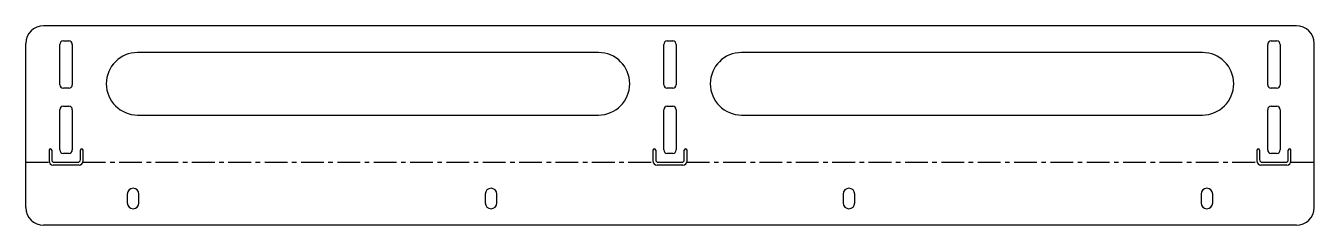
# Model space of a CAD drawing. Header units: millimetres. Extents: x -360 to 360, y -37 to 75.
import ezdxf

# ---------------------------------------------------------------- set-up
doc = ezdxf.new("R2010")
doc.units = ezdxf.units.MM
doc.linetypes.add('CENTERX2', pattern=[20.32, 12.7, -2.54, 2.54, -2.54])

msp = doc.modelspace()

# ---------------------------------------------------------------- linework, layer by layer
at = {"color": 7, "linetype": 'Continuous', "lineweight": 25}
for p, q in [((350, 74.71), (-350, 74.71)), ((-339, 66.21), (-336, 66.21)), ((-1.5, 66.21), (1.5, 66.21)), ((336, 66.21), (339, 66.21)), ((-360, -27), (-360, 64.71)), ((-341, 41.71), (-341, 64.21)), ((-334, 64.21), (-334, 41.71)), ((-40, 59.71), (-297.5, 59.71)), ((-3.5, 41.71), (-3.5, 64.21)), ((3.5, 64.21), (3.5, 41.71)), ((297.5, 59.71), (40, 59.71)), ((334, 41.71), (334, 64.21)), ((341, 64.21), (341, 41.71)), ((360, -27), (360, 64.71)), ((-336, 39.71), (-339, 39.71)), ((1.5, 39.71), (-1.5, 39.71)), ((339, 39.71), (336, 39.71)), ((-339, 29.71), (-336, 29.71)), ((-1.5, 29.71), (1.5, 29.71)), ((336, 29.71), (339, 29.71)), ((-341, 5.21), (-341, 27.71)), ((-334, 27.71), (-334, 5.21)), ((-297.5, 24.71), (-40, 24.71)), ((-3.5, 5.21), (-3.5, 27.71)), ((3.5, 27.71), (3.5, 5.21)), ((40, 24.71), (297.5, 24.71)), ((334, 5.21), (334, 27.71)), ((341, 27.71), (341, 5.21)), ((-347, 4.99), (-347, -1.01)), ((-345.5, 4.99), (-345.5, -0.26)), ((-336, 3.21), (-339, 3.21)), ((-329.5, -0.26), (-329.5, 4.99)), ((-328, -1.01), (-328, 4.99)), ((-9.5, 4.99), (-9.5, -1.01)), ((-8, 4.99), (-8, -0.26)), ((1.5, 3.21), (-1.5, 3.21)), ((8, -0.26), (8, 4.99)), ((9.5, -1.01), (9.5, 4.99)), ((328, 4.99), (328, -1.01)), ((329.5, 4.99), (329.5, -0.26)), ((339, 3.21), (336, 3.21)), ((345.5, -0.26), (345.5, 4.99)), ((347, -1.01), (347, 4.99)), ((-330.25, -3.26), (-344.75, -3.26)), ((-344, -1.76), (-331, -1.76)), ((7.25, -3.26), (-7.25, -3.26)), ((-6.5, -1.76), (6.5, -1.76)), ((344.75, -3.26), (330.25, -3.26)), ((331, -1.76), (344, -1.76)), ((-303.25, -19.5), (-303.25, -24.5)), ((-296.75, -24.5), (-296.75, -19.5)), ((-103.25, -19.5), (-103.25, -24.5)), ((-96.75, -24.5), (-96.75, -19.5)), ((96.75, -19.5), (96.75, -24.5)), ((103.25, -24.5), (103.25, -19.5)), ((296.75, -19.5), (296.75, -24.5)), ((303.25, -24.5), (303.25, -19.5)), ((350, -37), (-350, -37))]:
    msp.add_line(p, q, dxfattribs=at)
at = {"color": 7, "linetype": 'CENTERX2'}
for p, q in [((-360, -1.64), (-346.91, -1.64)), ((-328.09, -1.64), (-9.41, -1.64)), ((9.41, -1.64), (328.09, -1.64)), ((346.91, -1.64), (360, -1.64))]:
    msp.add_line(p, q, dxfattribs=at)
at = {"color": 7, "linetype": 'Continuous', "lineweight": 25}
for centre, radius, start, end in [((-350, 64.71), 10, 90, 180), ((350, 64.71), 10, 0, 90), ((-339, 64.21), 2, 90, 180), ((-336, 64.21), 2, 0, 90), ((-1.5, 64.21), 2, 90, 180), ((1.5, 64.21), 2, 0, 90), ((336, 64.21), 2, 90, 180), ((339, 64.21), 2, 0, 90), ((-297.5, 42.21), 17.5, 90, 270), ((-40, 42.21), 17.5, 270, 90), ((40, 42.21), 17.5, 90, 270), ((297.5, 42.21), 17.5, 270, 90), ((-339, 41.71), 2, 180, 270), ((-336, 41.71), 2, 270, 360), ((-1.5, 41.71), 2, 180, 270), ((1.5, 41.71), 2, 270, 0), ((336, 41.71), 2, 180, 270), ((339, 41.71), 2, 270, 0), ((-339, 27.71), 2, 90, 180), ((-336, 27.71), 2, 0, 90), ((-1.5, 27.71), 2, 90, 180), ((1.5, 27.71), 2, 0, 90), ((336, 27.71), 2, 90, 180), ((339, 27.71), 2, 0, 90), ((-346.25, 4.99), 0.75, 0, 180), ((-339, 5.21), 2, 180, 270), ((-336, 5.21), 2, 270, 360), ((-328.75, 4.99), 0.75, 0, 180), ((-8.75, 4.99), 0.75, 360, 180), ((-1.5, 5.21), 2, 180, 270), ((1.5, 5.21), 2, 270, 0), ((8.75, 4.99), 0.75, 0, 180), ((328.75, 4.99), 0.75, 0, 180), ((336, 5.21), 2, 180, 270), ((339, 5.21), 2, 270, 0), ((346.25, 4.99), 0.75, 0, 180), ((-344.75, -1.01), 2.25, 180, 270), ((-344, -0.26), 1.5, 180, 270), ((-331, -0.26), 1.5, 270, 360), ((-330.25, -1.01), 2.25, 270, 360), ((-7.25, -1.01), 2.25, 180, 270), ((-6.5, -0.26), 1.5, 180, 270), ((6.5, -0.26), 1.5, 270, 0), ((7.25, -1.01), 2.25, 270, 0), ((330.25, -1.01), 2.25, 180, 270), ((331, -0.26), 1.5, 180, 270), ((344, -0.26), 1.5, 270, 360), ((344.75, -1.01), 2.25, 270, 0), ((-300, -19.5), 3.25, 0, 180), ((-100, -19.5), 3.25, 0, 180), ((100, -19.5), 3.25, 0, 180), ((300, -19.5), 3.25, 0, 180), ((-350, -27), 10, 180, 270), ((-300, -24.5), 3.25, 180, 0), ((-100, -24.5), 3.25, 180, 0), ((100, -24.5), 3.25, 180, 0), ((300, -24.5), 3.25, 180, 0), ((350, -27), 10, 270, 0)]:
    msp.add_arc(centre, radius, start, end, dxfattribs=at)

doc.saveas('drawing.dxf')
